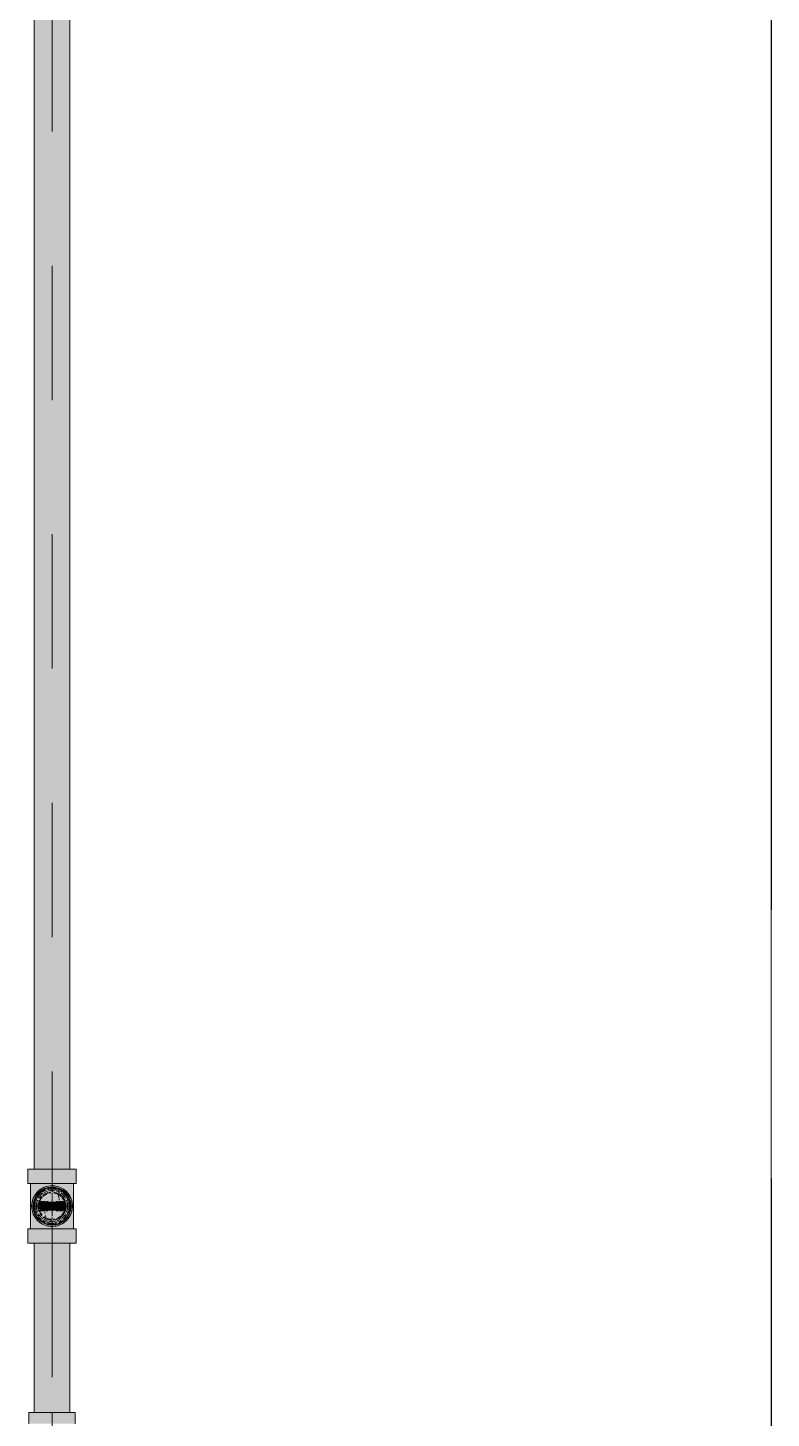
# Model space of a CAD drawing. Header units: millimetres. Extents: x -4000 to 187956, y -58990 to 162485.
# Drawn here: x 67121 to 68000, y 128199 to 129843 of the extents above; entities that cross this region are included whole.
import ezdxf

# ---------------------------------------------------------------- set-up
doc = ezdxf.new("R2010")
doc.units = ezdxf.units.MM
for name, pattern in [('Dash 1_16_', [317.5, 158.75, -158.75]), ('Grid Line', [2222.5, 1270, -317.5, 317.5, -317.5]), ('Grid Line 12_5mm', [2150, 1250, -300, 300, -300])]:
    doc.linetypes.add(name, pattern=pattern)
for name, color, linetype, lineweight in [('F-SPRN', 3, 'Continuous', 9), ('P-PIPE', 3, 'Continuous', 9), ('P-PIPE-CNTR', 3, 'Continuous', 9), ('S-GRID', 1, 'Continuous', 30)]:
    doc.layers.add(name, color=color, linetype=linetype, lineweight=lineweight)

# ---------------------------------------------------------------- blocks, each defined once
blk = doc.blocks.new('CMF2_NHAXUONG_A_rvt-1-FFS - TANG 1')
at = {"layer": 'S-GRID', "linetype": 'Grid Line 12_5mm', "lineweight": 9}
blk.add_line((68000, 161185.2), (68000, -16487.4), dxfattribs=at)
blk = doc.blocks.new('Sprinkler_Up - DN20-V299-FFS - TANG 1')
at = {"layer": 'F-SPRN', "transparency": 33554534}
for points in [[(-13.5, 0), (-3.9, 0.7), (-1.7, 2.9), (-1.2, 3.5), (-0.6, 4), (0.6, 4), (1.2, 3.5), (1.7, 2.9), (4.6, 0), (22.2, 0), (18, 13.1), (6.9, 21.2), (-6.9, 21.2), (-18, 13.1), (-22.2, 0)], [(0, -16.7), (4.3, -16.1), (11.8, -11.8), (16.1, -4.3), (16.1, 4.3), (11.8, 11.8), (8.3, 14.4), (0, 16.7), (-4.3, 16.1), (-11.8, 11.8), (-16.1, 4.3), (-16.1, -4.3), (-11.8, -11.8), (-8.3, -14.4)], [(3.4, -21.2), (6.9, -21.2), (18, -13.1), (22.2, 0), (3.9, -0.7), (1.7, -2.9), (1.2, -3.5), (0.6, -4), (-0.6, -4), (-1.2, -3.5), (-1.7, -2.9), (-4.6, 0), (-22.2, 0), (-18, -13.1), (-6.9, -21.2), (0, -21.2)], [(0, -15.6), (7.8, -13.5), (13.9, -7), (15.1, -4), (15.1, 4), (13.5, 7.8), (7.8, 13.5), (0, 15.6), (-7.8, 13.5), (-11, 11), (-15.1, 4), (-15.1, -4), (-11, -11), (-7.8, -13.5)], [(-10.9, -5.5), (-10.9, 5.4), (-14.5, 5.4), (-14.5, -5.5)], [(-7.7, -5.5), (-7.7, 5.4), (-10.9, 5.4), (-10.9, -5.5)], [(0, -5.5), (0, 5.4), (-7.7, 5.4), (-7.7, -5.5)], [(0, 0), (5.7, 0), (2.9, 4.9), (-2.9, 4.9), (-5.7, 0)], [(-2.9, -4.9), (2.9, -4.9), (5.7, 0), (-5.7, 0)], [(0, 0), (4.6, 0), (0, 4.6), (-4.6, 0)], [(0, -4.6), (4.6, 0), (-4.6, 0)], [(0, -2.6), (1.3, 0), (-1.8, 0)], [(-1.3, 0), (1.8, 0), (0, 2.6)], [(7.7, -5.5), (7.7, 5.4), (0, 5.4), (0, -5.5)], [(10.9, -5.5), (10.9, 5.4), (7.7, 5.4), (7.7, -5.5)], [(10.9, -5.5), (14.5, -5.5), (13.9, 5.4), (10.9, 5.4)]]:
    blk.add_hatch(color=1, dxfattribs=at).paths.add_polyline_path(points)
at = {"layer": 'F-SPRN', "color": 1}
for p, q in [((-11.5, 5.4), (-14.5, 5.4)), ((-14.5, 5.4), (-11.3, 5.4)), ((-14.5, 5.4), (-14.5, 3.7)), ((-14.5, 3.3), (-14.5, 0)), ((-11.5, 5.4), (-11.5, 4)), ((-10.9, 1.9), (-10.9, 3.6)), ((-10.8, 5.4), (-8, 5.4)), ((-8.1, 5.4), (-10.8, 5.4)), ((-8.1, 5.4), (-8.1, 2.8)), ((-8.1, 2.5), (-8.1, 0.7)), ((-7.7, 4.8), (-7.7, 2.7)), ((-7.7, 4.8), (-7.7, 2.7)), ((-7.7, 2.1), (-7.7, 0.5)), ((-7.7, 2.1), (-7.7, 0.5)), ((-6.7, 5.4), (-4.7, 5.4)), ((-5.8, 3.8), (-5.8, 2.2)), ((-2.1, 0), (-2.1, 0)), ((-2.1, 0), (-2.1, -0.1)), ((0, 2.1), (-0.1, 2.1)), ((2.1, 0), (2.1, 0.1)), ((2.1, 0), (2.1, 0)), ((4.7, 5.4), (6.5, 5.4)), ((7.7, 5.4), (10.8, 5.4)), ((7.7, 5.2), (7.7, 2.7)), ((7.7, 5.2), (7.7, 2.7)), ((7.7, 2.3), (7.7, 0.5)), ((7.7, 2.3), (7.7, 0.5)), ((10.8, 5.4), (8.1, 5.4)), ((8.1, 5.4), (8.1, 2.8)), ((8.1, 2.5), (8.1, 0.4)), ((10.9, 5.4), (13.2, 5.4)), ((10.9, 3.6), (10.9, 0.2)), ((13.2, 5.4), (11.5, 5.4)), ((11.5, 5.4), (11.5, 4)), ((11.5, 3), (11.5, 0.2)), ((13.9, 5.4), (14.5, 5.4)), ((14.5, 5.4), (13.9, 5.4)), ((14.5, 5.4), (14.5, -5.5)), ((-14.5, -1.3), (-14.5, -3.7)), ((-11.1, -5.5), (-14.5, -5.5)), ((-14.5, -5.5), (-11.5, -5.5)), ((-10.9, -2.6), (-10.9, -1.3)), ((-10.8, -5.5), (-8.1, -5.5)), ((-7.8, -5.5), (-10.8, -5.5)), ((-8.1, -4.2), (-8.1, -5.5)), ((-7.7, -2.7), (-7.7, -4)), ((-7.7, -2.7), (-7.7, -4)), ((-7, -5.5), (-5.8, -5.5)), ((-4.8, -5.5), (-7, -5.5)), ((-5.8, -2.3), (-5.8, -3.8)), ((-2.1, -0.3), (-2, -0.4)), ((-2, -0.4), (-2, -0.5)), ((-2, -0.5), (-2, -0.6)), ((-2, -0.6), (-2, -0.7)), ((-2, -0.7), (-1.9, -0.7)), ((-1.9, -0.7), (-1.9, -0.8)), ((-1.9, -0.8), (-1.9, -0.9)), ((-1.9, -0.9), (-1.8, -1)), ((-1.8, -1), (-1.8, -1.1)), ((-1.8, -1), (-1.8, -1)), ((-1.8, -1.1), (-1.7, -1.2)), ((-1.7, -1.2), (-1.6, -1.3)), ((-1.7, -1.2), (-1.7, -1.2)), ((-1.6, -1.3), (-1.6, -1.4)), ((-1.6, -1.4), (-1.5, -1.4)), ((-1.5, -1.4), (-1.4, -1.5)), ((-1.4, -1.5), (-1.3, -1.6)), ((-1.4, -1.5), (-1.4, -1.5)), ((-1.3, -1.6), (-1.3, -1.7)), ((-1.3, -1.7), (-1.2, -1.7)), ((-1.2, -1.7), (-1.1, -1.7)), ((-1.1, -1.7), (-1.1, -1.8)), ((-1.1, -1.8), (-1, -1.8)), ((-1, -1.8), (-0.9, -1.9)), ((-0.9, -1.9), (-0.8, -1.9)), ((-0.8, -1.9), (-0.7, -2)), ((-0.8, -1.9), (-0.8, -1.9)), ((-0.7, -2), (-0.6, -2)), ((-0.6, -2), (-0.5, -2)), ((-0.5, -2), (-0.4, -2)), ((-0.4, -2), (-0.3, -2.1)), ((-0.4, -2), (-0.4, -2)), ((-0.3, -2.1), (-0.2, -2.1)), ((-0.2, -2.1), (-0.1, -2.1)), ((-0.1, -2.1), (0, -2.1)), ((0, -2.1), (0.1, -2.1)), ((0.1, -2.1), (0.2, -2.1)), ((0.1, -2.1), (0.1, -2.1)), ((0.2, -2.1), (0.3, -2.1)), ((0.3, -2.1), (0.4, -2)), ((0.4, -2), (0.5, -2)), ((0.5, -2), (0.6, -2)), ((0.6, -2), (0.7, -2)), ((0.6, -2), (0.6, -2)), ((0.7, -2), (0.8, -1.9)), ((0.8, -1.9), (0.9, -1.9)), ((0.9, -1.9), (1, -1.8)), ((0.9, -1.9), (0.9, -1.9)), ((1, -1.8), (1.1, -1.8)), ((1.1, -1.8), (1.2, -1.7)), ((1.2, -1.7), (1.3, -1.6)), ((1.2, -1.7), (1.2, -1.7)), ((1.3, -1.6), (1.4, -1.6)), ((1.4, -1.5), (1.5, -1.5)), ((1.4, -1.6), (1.4, -1.5)), ((1.5, -1.4), (1.6, -1.3)), ((1.5, -1.5), (1.5, -1.4)), ((1.6, -1.3), (1.7, -1.2)), ((1.6, -1.3), (1.6, -1.3)), ((1.7, -1.1), (1.8, -1.1)), ((1.7, -1.2), (1.7, -1.1)), ((1.8, -1), (1.9, -0.9)), ((1.8, -1.1), (1.8, -1)), ((1.9, -0.8), (2, -0.7)), ((1.9, -0.8), (1.9, -0.8)), ((1.9, -0.9), (1.9, -0.8)), ((2, -0.4), (2.1, -0.3)), ((2, -0.5), (2, -0.4)), ((2, -0.5), (2, -0.5)), ((2, -0.6), (2, -0.5)), ((2, -0.7), (2, -0.6)), ((2.1, -0.1), (2.1, 0)), ((2.1, -0.2), (2.1, -0.1)), ((2.1, -0.3), (2.1, -0.2)), ((7, -5.5), (4.8, -5.5)), ((5.8, -2.2), (5.8, -3.8)), ((5.8, -5.5), (7, -5.5)), ((7.7, -0.5), (7.7, -2.3)), ((7.7, -0.5), (7.7, -2.3)), ((7.7, -2.7), (7.7, -5.4)), ((7.7, -2.7), (7.7, -5.4)), ((10.8, -5.5), (7.7, -5.5)), ((8.1, -0.4), (8.1, -2.5)), ((8.1, -2.8), (8.1, -5.5)), ((8.1, -5.5), (10.8, -5.5)), ((10.9, -0.2), (10.9, -3.6)), ((13.3, -5.5), (10.9, -5.5)), ((11.5, -0.2), (11.5, -3)), ((11.5, -4), (11.5, -5.5)), ((11.5, -5.5), (13.3, -5.5)), ((13.9, -5.5), (14.5, -5.5)), ((14.5, -5.5), (13.9, -5.5))]:
    blk.add_line(p, q, dxfattribs=at)
at = {"layer": 'F-SPRN', "color": 1, "flags": 128}
for points in [[(-0.6, 2), (-0.7, 2), (-0.8, 1.9), (-0.9, 1.9), (-0.9, 1.9), (-1, 1.8), (-1.1, 1.8), (-1.2, 1.7), (-1.2, 1.7), (-1.3, 1.6), (-1.4, 1.6), (-1.4, 1.5), (-1.5, 1.5), (-1.5, 1.4), (-1.6, 1.3), (-1.6, 1.3), (-1.7, 1.2), (-1.7, 1.1), (-1.8, 1.1), (-1.8, 1), (-1.9, 0.9), (-1.9, 0.8), (-1.9, 0.8), (-2, 0.7), (-2, 0.6), (-2, 0.5), (-2, 0.5), (-2, 0.4), (-2.1, 0.3), (-2.1, 0.2), (-2.1, 0.1), (-2.1, 0)], [(-0.5, 2), (-0.6, 2), (-0.6, 2)], [(-0.1, 2.1), (-0.1, 2.1), (-0.2, 2.1), (-0.3, 2.1), (-0.4, 2), (-0.5, 2)], [(2.1, 0.1), (2.1, 0.2), (2.1, 0.2), (2.1, 0.3), (2, 0.4), (2, 0.5), (2, 0.6), (2, 0.7), (1.9, 0.7), (1.9, 0.8), (1.9, 0.9), (1.8, 1), (1.8, 1), (1.8, 1.1), (1.7, 1.2), (1.7, 1.2), (1.6, 1.3), (1.6, 1.4), (1.5, 1.4), (1.4, 1.5), (1.4, 1.5), (1.3, 1.6), (1.3, 1.7), (1.2, 1.7), (1.1, 1.7), (1.1, 1.8), (1, 1.8), (0.9, 1.9), (0.8, 1.9), (0.8, 1.9), (0.7, 2), (0.6, 2), (0.5, 2), (0.4, 2), (0.4, 2), (0.3, 2.1), (0.2, 2.1), (0.1, 2.1), (0, 2.1)], [(-2.1, -0.1), (-2.1, -0.2), (-2.1, -0.2), (-2.1, -0.3)]]:
    blk.add_lwpolyline(points, dxfattribs=at)
at = {"layer": 'F-SPRN', "color": 1}
for radius, start, end in [(22.2, 360, 180), (21.9, 126.6942, 143.2701), (21.9, 108.2621, 125.7507), (21.9, 99.348, 107.901), (16.7, 96.4143, 105), (16.7, 96.4143, 105), (21.9, 90.145, 98.8503), (16.7, 83.0684, 90), (16.7, 83.0684, 90), (21.9, 72.5583, 89.4624), (21.9, 54.2493, 71.7379), (21.9, 36.7299, 53.3058), (21.9, 165.6773, 179.2615), (21.9, 144.7698, 164.8151), (16.7, 167.6802, 180), (16.7, 167.6802, 180), (16.7, 155.3879, 164.9693), (16.7, 155.3879, 164.9693), (15.6, 166.4265, 180), (15.6, 166.4265, 180), (15.6, 150.9409, 165), (15.6, 159.6139, 165), (16.7, 136.7213, 149.931), (16.7, 136.7213, 149.931), (15.6, 150.9409, 156.3845), (15.6, 138.4214, 150), (15.6, 138.4214, 150), (16.7, 121.4181, 130.5751), (16.7, 121.4181, 130.5751), (15.6, 120.5262, 133.2078), (15.6, 120.5262, 133.2078), (16.7, 106.5995, 120), (16.7, 106.5995, 120), (15.6, 114.4363, 119.9813), (15.6, 114.4363, 119.9813), (4.63, 155.7832, 180), (4.63, 155.7832, 180), (4.63, 109.0192, 138.2703), (4.63, 109.0192, 138.2703), (15.6, 95.5762, 100.6843), (15.6, 95.5762, 100.6843), (2.56, 109.0192, 168.8278), (2.56, 109.0192, 168.8278), (2.04, 109.0192, 180), (4.63, 17.9592, 90), (4.63, 17.9592, 90), (3.81, 57.0577, 90), (2.56, 14.5599, 90), (2.56, 14.5599, 90), (2.04, 10.4703, 90), (15.6, 75.573, 80.5892), (15.6, 75.573, 80.5892), (3.81, 16.1605, 43.8358), (15.6, 67.5614, 74.5481), (15.6, 67.5614, 74.5481), (16.7, 60, 75), (16.7, 60, 75), (15.6, 60.0187, 65.5637), (15.6, 60.0187, 65.5637), (15.6, 46.7922, 60), (15.6, 46.7922, 60), (16.7, 49.4249, 58.5819), (16.7, 49.4249, 58.5819), (15.6, 26.7073, 41.5786), (15.6, 30, 41.5786), (16.7, 30, 43.2787), (16.7, 30, 43.2787), (15.6, 26.7073, 30), (15.6, 15, 23.6155), (15.6, 15, 20.3861), (16.7, 15, 24.6121), (16.7, 15, 24.6121), (15.6, 360, 13.6618), (15.6, 0, 13.6618), (16.7, 360, 12.3198), (16.7, 0, 12.3198), (21.9, 15.1849, 35.2302), (21.9, 0.7385, 14.3227), (22.2, 180, 360), (21.9, 180.7385, 194.3227), (21.9, 195.1849, 215.2302), (21.9, 216.7299, 233.3058), (16.7, 180, 192.3198), (16.7, 180, 192.3198), (16.7, 195.0307, 204.6121), (16.7, 195.0307, 204.6121), (15.6, 181.9082, 193.6618), (15.6, 181.9082, 193.6618), (15.6, 197.3339, 209.5646), (15.6, 197.3339, 209.5646), (16.7, 210.069, 223.2787), (16.7, 210.069, 223.2787), (15.6, 212.5472, 221.5786), (15.6, 212.5472, 221.5786), (16.7, 229.4249, 238.5819), (16.7, 229.4249, 238.5819), (15.6, 233.795, 240), (15.6, 233.795, 240), (16.7, 240, 255), (16.7, 240, 255), (15.6, 240.0187, 254.5481), (15.6, 240.0187, 254.5481), (4.63, 197.9592, 0), (4.63, 197.9592, 360), (15.6, 255, 267.64), (15.6, 255, 267.64), (3.81, 196.1605, 360), (2.56, 191.1677, 270), (2.56, 191.1677, 270), (2.04, 190.4703, 270), (2.04, 270, 0), (2.56, 270, 0), (2.56, 270, 360), (15.6, 275.5762, 280.6843), (15.6, 275.5762, 280.6843), (16.7, 276.4143, 285), (16.7, 276.4143, 285), (16.7, 286.5995, 300), (16.7, 286.5995, 300), (15.6, 294.4363, 299.9813), (15.6, 294.4363, 299.9813), (15.6, 300, 313.2078), (15.6, 300, 313.2078), (16.7, 301.4181, 310.5751), (16.7, 301.4181, 310.5751), (15.6, 318.4214, 333.2927), (15.6, 318.4214, 330), (16.7, 316.7213, 330), (16.7, 316.7213, 330), (21.9, 306.6942, 323.2701), (15.6, 330, 333.2927), (15.6, 336.3845, 345), (15.6, 339.6139, 345), (15.6, 346.3382, 360), (15.6, 346.3382, 360), (16.7, 335.3879, 345), (16.7, 335.3879, 345), (16.7, 347.6802, 360), (16.7, 347.6802, 360), (21.9, 324.7698, 344.8151), (21.9, 345.6773, 359.2615), (21.9, 234.9759, 251.7379), (21.9, 252.5583, 269.4624), (16.7, 263.0684, 270), (16.7, 263.0684, 270), (21.9, 270.145, 278.8503), (21.9, 279.348, 287.901), (21.9, 288.2621, 305.0241)]:
    blk.add_arc((0, 0), radius, start, end, dxfattribs=at)
blk = doc.blocks.new('Steel_Transition_Threaded_HoaPhat - Standard-V303-FFS - TANG 1')
at = {"layer": 'P-PIPE', "lineweight": 13, "transparency": 33554534}
h = blk.add_hatch(color=1, dxfattribs=at)
h.paths.add_polyline_path([(67150, 128427.6), (67155.8, 128428.4), (67163.9, 128432.6), (67165.9, 128434.2), (67169.5, 128438.8), (67171.7, 128444.3), (67172.5, 128450.1), (67171.7, 128455.9), (67169.5, 128461.3), (67163.9, 128467.6), (67161.3, 128469.6), (67155.8, 128471.8), (67150, 128472.6), (67144.2, 128471.8), (67138.8, 128469.6), (67134.1, 128466), (67130.5, 128461.3), (67128.3, 128455.9), (67127.5, 128450.1), (67128.3, 128444.3), (67130.5, 128438.8), (67135.6, 128433), (67138.8, 128430.6), (67144.2, 128428.4)])
h.paths.add_polyline_path([(67150, 128430), (67144.8, 128430.7), (67139.5, 128433), (67135.8, 128435.9), (67132.6, 128440), (67130.6, 128444.9), (67129.9, 128450.1), (67130.6, 128455.3), (67132.6, 128460.1), (67135.8, 128464.3), (67140, 128467.5), (67144.8, 128469.5), (67150, 128470.2), (67155.2, 128469.5), (67160.1, 128467.5), (67164.2, 128464.3), (67167.4, 128460.1), (67169.4, 128455.3), (67170.1, 128450.1), (67169.4, 128444.9), (67167.4, 128440), (67163.9, 128435.6), (67160.1, 128432.7), (67155.2, 128430.7)])
for points in [[(67150, 128430), (67150, 128433.7), (67141.8, 128435.9), (67135.8, 128441.9), (67133.6, 128450.1), (67135.8, 128458.3), (67141.8, 128464.3), (67150, 128466.5), (67150, 128470.2), (67144.8, 128469.5), (67140, 128467.5), (67135.8, 128464.3), (67132.6, 128460.1), (67130.6, 128455.3), (67129.9, 128450.1), (67130.6, 128444.9), (67132.6, 128440), (67135.8, 128435.9), (67140, 128432.7), (67144.8, 128430.7)], [(67150, 128431.6), (67156.7, 128433), (67159.3, 128434.1), (67163.9, 128438), (67166, 128440.8), (67167.9, 128445.3), (67168.5, 128450.1), (67167.9, 128454.9), (67163.9, 128462.2), (67163.1, 128463.2), (67159.3, 128466.1), (67154.8, 128468), (67150, 128468.6), (67145.2, 128468), (67140.8, 128466.1), (67136.9, 128463.2), (67134, 128459.3), (67132.1, 128454.9), (67131.5, 128450.1), (67132.1, 128445.3), (67134, 128440.8), (67136.9, 128437), (67143.3, 128433), (67145.2, 128432.2)], [(67150, 128430), (67155.2, 128430.7), (67160.5, 128433), (67164.2, 128435.9), (67167.4, 128440), (67169.4, 128444.9), (67170.1, 128450.1), (67169.4, 128455.3), (67167.4, 128460.1), (67163.9, 128464.6), (67160.1, 128467.5), (67155.2, 128469.5), (67150, 128470.2), (67150, 128466.5), (67158.2, 128464.3), (67164.2, 128458.3), (67166.4, 128450.1), (67164.2, 128441.9), (67158.2, 128435.9), (67150, 128433)]]:
    blk.add_hatch(color=1, dxfattribs=at).paths.add_polyline_path(points)
at = {"layer": 'P-PIPE', "color": 20, "lineweight": 13}
for radius, start, end in [(22.5, 90, 270), (22.5, 90, 270), (22.5, 270, 90), (22.5, 330, 90), (20.1, 150, 162.7449), (18.5, 157.6232, 165), (18.5, 157.6232, 165), (20.1, 128.8856, 148.1553), (18.5, 136.4297, 150), (18.5, 136.4297, 150), (16.4, 158.0319, 163.506), (16.4, 143.5463, 150), (18.5, 123.4976, 133.2041), (18.5, 123.4976, 133.2041), (20.1, 109.6859, 125.0043), (16.4, 121.0738, 128.0319), (18.5, 106.819, 120), (18.5, 106.819, 120), (16.4, 113.4045, 120), (16.4, 107.4657, 111.9681), (20.1, 100.9975, 105), (18.5, 91.4353, 103.2046), (18.5, 91.4353, 103.2046), (16.4, 96.2132, 104.6042), (20.1, 90.5246, 98.5089), (18.5, 78.0986, 90), (18.5, 78.0986, 90), (20.1, 75.0607, 87.9279), (18.5, 60, 75), (18.5, 60, 75), (16.4, 66.9681, 72.9388), (20.1, 54.9957, 75), (16.4, 60.5934, 66.5955), (18.5, 46.7959, 56.5024), (18.5, 46.7959, 56.5024), (20.1, 31.8447, 51.1144), (18.5, 30, 45), (18.5, 41.0547, 45), (16.4, 30, 32.0032), (18.5, 30, 41.0547), (18.5, 15, 22.3768), (18.5, 15, 22.3768), (20.1, 17.2551, 30), (20.1, 166.0499, 180), (20.1, 180, 193.9501), (20.1, 197.2551, 210), (18.5, 166.5939, 193.4061), (18.5, 166.5939, 180), (18.5, 180, 193.4061), (18.5, 195, 202.3768), (18.5, 195, 202.3768), (20.1, 211.8447, 231.1144), (16.4, 180.8106, 191.4533), (16.4, 168.5467, 175.1607), (18.5, 210, 223.5703), (18.5, 210, 223.5703), (16.4, 210.6635, 216.4537), (20.1, 308.8856, 328.1553), (18.5, 315, 330), (18.5, 315, 330), (16.4, 327.9968, 330), (16.4, 338.0319, 342.8691), (16.4, 351.9681, 0), (16.4, 0, 6.4537), (18.5, 337.6232, 345), (18.5, 337.6232, 345), (20.1, 330, 342.7449), (18.5, 346.5939, 13.4061), (18.5, 0, 13.4061), (18.5, 346.5939, 0), (20.1, 346.0499, 13.9501), (18.5, 226.7959, 236.5024), (18.5, 226.7959, 236.5024), (20.1, 238.4084, 255), (18.5, 240, 248.4953), (18.5, 240, 248.4953), (16.4, 240, 246.5955), (18.5, 248.8886, 255), (18.5, 248.8886, 255), (20.1, 255.0607, 267.9279), (18.5, 258.0986, 270), (18.5, 258.0986, 270), (16.4, 264.1652, 268.506), (22.5, 270, 330), (20.1, 270.5246, 278.5089), (18.5, 271.4353, 283.2046), (18.5, 271.4353, 283.2046), (16.4, 276.2132, 283.9063), (20.1, 280.9975, 285), (16.4, 287.4657, 291.9681), (18.5, 286.819, 291.1114), (18.5, 286.819, 291.1114), (16.4, 293.5463, 300), (18.5, 291.5047, 300), (18.5, 291.5047, 300), (20.1, 289.6859, 301.5916), (18.5, 303.4976, 313.2041), (18.5, 303.4976, 313.2041)]:
    blk.add_arc((67150, 128450.1), radius, start, end, dxfattribs=at)

msp = doc.modelspace()

# ---------------------------------------------------------------- block references
at = {"lineweight": 5}
msp.add_blockref('CMF2_NHAXUONG_A_rvt-1-FFS - TANG 1', (0, 0), dxfattribs=at)

# ---------------------------------------------------------------- next in the draw order: hatches: boundary and pattern name
at = {"layer": 'P-PIPE', "transparency": 33554534}
for points in [[(67150, 128493.7), (67150, 131149.4), (67128.9, 131149.4), (67129.6, 128493.7), (67144.5, 128493.7)], [(67150, 128493.7), (67171.1, 128493.7), (67170.4, 131149.4), (67150, 131149.4), (67150, 128506)], [(67122.3, 128477), (67150, 128477), (67150, 128493.7), (67121.4, 128493.7), (67121.4, 128477)], [(67178.6, 128477), (67177.7, 128493.7), (67150, 128493.7), (67150, 128477), (67177.7, 128477)], [(67128.1, 128423.1), (67150, 128423.1), (67150, 128428.9), (67140.8, 128431.3), (67133.9, 128436.8), (67131.7, 128439.4), (67129.2, 128446.2), (67129.2, 128454), (67133.9, 128463.4), (67137.7, 128467), (67144.3, 128470.2), (67150, 128471.2), (67150, 128477), (67124.7, 128477), (67125.6, 128423.1)], [(67150, 128426), (67156.2, 128426.8), (67163.9, 128430.6), (67167.1, 128433), (67170.9, 128438), (67173.3, 128443.8), (67174.1, 128450.1), (67173.3, 128456.3), (67170.9, 128462.1), (67163.9, 128469.6), (67162.1, 128471), (67156.2, 128473.4), (67150, 128474.2), (67143.8, 128473.4), (67137.9, 128471), (67133, 128467.1), (67129.1, 128462.1), (67126.7, 128456.3), (67125.9, 128450.1), (67126.7, 128443.8), (67129.1, 128438), (67133, 128433), (67137.9, 128429.2), (67143.8, 128426.8)], [(67162.6, 128423.1), (67175.3, 128423.1), (67174.4, 128477), (67150, 128477), (67150, 128471.2), (67159.2, 128468.9), (67166.1, 128463.4), (67168.3, 128460.7), (67170.8, 128454), (67170.8, 128446.2), (67166.1, 128436.8), (67162, 128433), (67155.7, 128430), (67150, 128428.9), (67150, 128423.1), (67161.1, 128423.1)], [(67141.7, 128435.6), (67142.8, 128437.6), (67141.7, 128441.7), (67142.8, 128445.9), (67145.8, 128449), (67157.2, 128454.3), (67158.4, 128458.4), (67157.2, 128462.6), (67155.9, 128464.3), (67150, 128466.8), (67141.7, 128464.6), (67135.5, 128458.4), (67133.3, 128450.1), (67135.5, 128441.7), (67138.2, 128438.3)], [(67150, 128433.4), (67158.4, 128435.6), (67161.8, 128438.3), (67166.1, 128445.8), (67166.1, 128454.4), (67161.8, 128461.9), (67158.4, 128464.6), (67150, 128466.8), (67145.7, 128466.2), (67138.2, 128461.9), (67133.9, 128454.4), (67133.9, 128445.8), (67138.2, 128438.3), (67141.7, 128435.6)], [(67129.8, 128406.4), (67150, 128406.4), (67150, 128423.1), (67121.4, 128423.1), (67122.3, 128406.4), (67125.2, 128406.4)], [(67178.6, 128406.4), (67177.7, 128423.1), (67150, 128423.1), (67150, 128406.4), (67177.7, 128406.4)], [(67144.5, 128206), (67150, 128206), (67150, 128406.4), (67128.9, 128406.4), (67129.6, 128206), (67139.5, 128206)], [(67155.5, 128206), (67171.1, 128206), (67170.4, 128406.4), (67150, 128406.4), (67150, 128206)], [(67130.7, 128192.7), (67177.4, 128192.7), (67176.4, 128206), (67122.7, 128206), (67123.6, 128192.7), (67126.3, 128192.7)]]:
    msp.add_hatch(color=1, dxfattribs=at).paths.add_polyline_path(points)

# ---------------------------------------------------------------- next in the draw order: linework, layer by layer
at = {"layer": 'P-PIPE', "color": 20, "lineweight": 13}
for p, q in [((67128.9, 131149.4), (67128.9, 128493.7)), ((67171.1, 128493.7), (67171.1, 131149.4)), ((67121.4, 128493.7), (67121.4, 128477)), ((67122.3, 128493.7), (67121.4, 128493.7)), ((67150, 128493.7), (67121.4, 128493.7)), ((67128.8, 128493.7), (67122.3, 128493.7)), ((67128.9, 128493.7), (67129.6, 128493.7)), ((67129.7, 128493.7), (67135.1, 128493.7)), ((67135, 128493.7), (67129.8, 128493.7)), ((67135.6, 128493.7), (67164.9, 128493.7)), ((67142.6, 128493.7), (67135.7, 128493.7)), ((67150, 128493.7), (67142.6, 128493.7)), ((67157.4, 128493.7), (67150, 128493.7)), ((67178.6, 128493.7), (67150, 128493.7)), ((67164.3, 128493.7), (67157.4, 128493.7)), ((67164.9, 128493.7), (67170.3, 128493.7)), ((67170.2, 128493.7), (67165, 128493.7)), ((67170.4, 128493.7), (67171.1, 128493.7)), ((67178.6, 128493.7), (67171.2, 128493.7)), ((67178.6, 128477), (67178.6, 128493.7)), ((67121.4, 128477), (67124.6, 128477)), ((67121.4, 128477), (67150, 128477)), ((67124.7, 128477), (67124.7, 128423.1)), ((67125.6, 128477), (67124.7, 128477)), ((67125.6, 128477), (67124.7, 128477)), ((67125.5, 128477), (67129.8, 128477)), ((67128.1, 128477), (67125.6, 128477)), ((67142.6, 128477), (67125.6, 128477)), ((67132.1, 128477), (67128.1, 128477)), ((67129.8, 128477), (67134.7, 128477)), ((67134.6, 128477), (67132.1, 128477)), ((67137.4, 128477), (67135.6, 128477)), ((67135.7, 128477), (67141.9, 128477)), ((67141.9, 128477), (67137.4, 128477)), ((67143.4, 128477), (67150, 128477)), ((67150, 128477), (67143.5, 128477)), ((67150, 128477), (67143.5, 128477)), ((67150, 128477), (67156.6, 128477)), ((67150, 128477), (67178.6, 128477)), ((67156.5, 128477), (67150, 128477)), ((67156.5, 128477), (67150, 128477)), ((67163.9, 128477), (67157.4, 128477)), ((67158.1, 128477), (67164.3, 128477)), ((67162.6, 128477), (67158.1, 128477)), ((67163.9, 128477), (67162.6, 128477)), ((67175.3, 128477), (67164.4, 128477)), ((67165.3, 128477), (67170.2, 128477)), ((67167.9, 128477), (67165.4, 128477)), ((67171.9, 128477), (67167.9, 128477)), ((67170.2, 128477), (67174.5, 128477)), ((67174.4, 128477), (67171.9, 128477)), ((67175.3, 128477), (67174.4, 128477)), ((67175.3, 128423.1), (67175.3, 128477)), ((67175.4, 128477), (67178.6, 128477)), ((67121.4, 128423.1), (67121.4, 128406.4)), ((67124.6, 128423.1), (67121.4, 128423.1)), ((67150, 128423.1), (67121.4, 128423.1)), ((67124.7, 128423.1), (67125.6, 128423.1)), ((67124.7, 128423.1), (67132.1, 128423.1)), ((67129.8, 128423.1), (67125.5, 128423.1)), ((67125.6, 128423.1), (67128.1, 128423.1)), ((67128.1, 128423.1), (67132.1, 128423.1)), ((67134.7, 128423.1), (67129.8, 128423.1)), ((67132.1, 128423.1), (67134.6, 128423.1)), ((67132.1, 128423.1), (67142.6, 128423.1)), ((67133, 128433), (67133, 128433)), ((67135.6, 128423.1), (67137.4, 128423.1)), ((67141.9, 128423.1), (67135.7, 128423.1)), ((67137.4, 128423.1), (67141.9, 128423.1)), ((67150, 128423.1), (67143.4, 128423.1)), ((67143.5, 128423.1), (67150, 128423.1)), ((67143.5, 128423.1), (67150, 128423.1)), ((67156.6, 128423.1), (67150, 128423.1)), ((67178.6, 128423.1), (67150, 128423.1)), ((67150, 128423.1), (67156.5, 128423.1)), ((67150, 128423.1), (67156.5, 128423.1)), ((67157.4, 128423.1), (67163.9, 128423.1)), ((67164.3, 128423.1), (67158.1, 128423.1)), ((67158.1, 128423.1), (67162.6, 128423.1)), ((67162.6, 128423.1), (67163.9, 128423.1)), ((67164.4, 128423.1), (67174.4, 128423.1)), ((67170.2, 128423.1), (67165.3, 128423.1)), ((67165.4, 128423.1), (67167.9, 128423.1)), ((67167.9, 128423.1), (67171.9, 128423.1)), ((67174.5, 128423.1), (67170.2, 128423.1)), ((67171.9, 128423.1), (67174.4, 128423.1)), ((67174.4, 128423.1), (67175.3, 128423.1)), ((67174.4, 128423.1), (67175.3, 128423.1)), ((67178.6, 128423.1), (67175.4, 128423.1)), ((67178.6, 128406.4), (67178.6, 128423.1)), ((67121.4, 128406.4), (67128.8, 128406.4)), ((67121.4, 128406.4), (67150, 128406.4)), ((67128.9, 128406.4), (67128.9, 128206)), ((67129.6, 128406.4), (67128.9, 128406.4)), ((67135.1, 128406.4), (67129.7, 128406.4)), ((67129.8, 128406.4), (67135, 128406.4)), ((67170.3, 128406.4), (67135.6, 128406.4)), ((67135.7, 128406.4), (67142.6, 128406.4)), ((67142.6, 128406.4), (67150, 128406.4)), ((67150, 128406.4), (67157.4, 128406.4)), ((67150, 128406.4), (67178.6, 128406.4)), ((67157.4, 128406.4), (67164.3, 128406.4)), ((67165, 128406.4), (67170.2, 128406.4)), ((67171.1, 128406.4), (67170.4, 128406.4)), ((67171.1, 128206), (67171.1, 128406.4)), ((67171.2, 128406.4), (67178.6, 128406.4)), ((67122.7, 128206), (67122.7, 128192.7)), ((67128.7, 128206), (67122.7, 128206)), ((67177.4, 128206), (67122.7, 128206)), ((67128.9, 128206), (67129.6, 128206)), ((67131.7, 128206), (67168.3, 128206)), ((67136.3, 128206), (67131.7, 128206)), ((67142.9, 128206), (67136.3, 128206)), ((67150, 128206), (67142.9, 128206)), ((67157.1, 128206), (67150, 128206)), ((67163.7, 128206), (67157.1, 128206)), ((67168.4, 128206), (67163.7, 128206)), ((67170.4, 128206), (67171.1, 128206)), ((67177.4, 128206), (67171.3, 128206)), ((67177.4, 128192.7), (67177.4, 128206))]:
    msp.add_line(p, q, dxfattribs=at)
for radius, start, end in [(24.1, 90, 270), (24.1, 90, 135), (24.1, 330, 90), (24.1, 270, 90), (24.1, 135, 225), (21.1, 156.9789, 165), (21.1, 150, 154.6013), (21.1, 141.9789, 146.1637), (21.1, 137.2293, 141.8404), (21.1, 126.9789, 135), (21.1, 111.9789, 125.8689), (21.1, 99.731, 105), (21.1, 90, 96.9789), (21.1, 81.9789, 87.7707), (21.1, 75, 81.9292), (21.1, 62.2293, 71.1321), (21.1, 54.1311, 60), (21.1, 38.1596, 53.0211), (21.1, 33.8363, 38.0211), (21.1, 25.3987, 30), (21.1, 15, 23.0211), (21.1, 173.0708, 177.9758), (21.1, 182.0242, 194.2622), (21.1, 165.7378, 171.9789), (21.1, 195, 201.9789), (21.1, 206.4435, 210), (21.1, 330, 334.6013), (21.1, 338.0211, 345), (21.1, 345.7378, 357.7452), (21.1, 2.0242, 12.7707), (24.1, 225.0718, 270), (21.1, 219.3488, 231.9789), (21.1, 234.4307, 245.5764), (21.1, 255, 270), (24.1, 270, 330), (21.1, 270, 278.0211), (21.1, 279.731, 285), (21.1, 293.0211, 305.5693), (21.1, 311.2321, 321.8404)]:
    msp.add_arc((67150, 128450.1), radius, start, end, dxfattribs=at)
at = {"layer": 'P-PIPE', "color": 1}
for centre, radius, start, end in [((67150, 128450.1), 16.7, 157.579, 164.2722), ((67150, 128458.4), 8.35, 69.0027, 79.2369), ((67150, 128458.4), 8.35, 50.2727, 60.5692), ((67150, 128458.4), 8.35, 20.1285, 29.0413), ((67150, 128458.4), 8.35, 8.0385, 17.9918), ((67150, 128458.4), 8.35, 352.2824, 1.6717), ((67150, 128450.1), 16.7, 46.0317, 57.203), ((67150, 128450.1), 16.7, 32.3031, 45.2846), ((67150, 128450.1), 16.7, 23.314, 31.0974), ((67150, 128450.1), 16.7, 170.1108, 177.203), ((67150, 128450.1), 16.7, 182.797, 189.8892), ((67150, 128450.1), 16.7, 190.2154, 195.2487), ((67150, 128441.7), 8.35, 172.0327, 181.5407), ((67150, 128441.7), 8.35, 131.0366, 150), ((67150, 128441.7), 8.35, 115.6806, 125.5287), ((67150, 128441.7), 8.35, 100.6842, 111.8703), ((67150, 128441.7), 8.35, 90, 100.6842), ((67150, 128458.4), 8.35, 270, 280.6842), ((67150, 128458.4), 8.35, 316.3183, 330), ((67150, 128450.1), 16.7, 314.7154, 320.6908), ((67150, 128450.1), 16.7, 328.9026, 336.686), ((67150, 128450.1), 16.7, 350.1108, 355.6907), ((67150, 128450.1), 16.7, 231.8726, 237.203), ((67150, 128441.7), 8.35, 199.9004, 209.0413), ((67150, 128450.1), 16.7, 254.7154, 259.6727), ((67150, 128441.7), 8.35, 249.0027, 259.2369), ((67150, 128450.1), 16.7, 264.6626, 270), ((67150, 128450.1), 16.7, 308.1274, 313.9683)]:
    msp.add_arc(centre, radius, start, end, dxfattribs=at)
at = {"layer": 'P-PIPE-CNTR', "color": 1, "linetype": 'Dash 1_16_'}
for p, q in [((67150, 131149.4), (67150, 128493.7)), ((67150, 131149.4), (67150, 128493.7)), ((67150, 128472.6), (67150, 128475.1)), ((67150, 128471.2), (67150, 128472.6)), ((67150, 128468.6), (67150, 128470.2)), ((67150, 128466.8), (67150, 128468.6)), ((67150, 128463.6), (67150, 128465.2)), ((67150, 128459.8), (67150, 128462.6)), ((67150, 128455.5), (67150, 128459.1)), ((67125, 128450.1), (67127.5, 128450.1)), ((67127.8, 128450.1), (67131.5, 128450.1)), ((67131.5, 128450.1), (67133.3, 128450.1)), ((67136.9, 128450.1), (67138.6, 128450.1)), ((67139.1, 128450.1), (67140.4, 128450.1)), ((67140.4, 128450.1), (67142.3, 128450.1)), ((67145.4, 128450.1), (67147.6, 128450.1)), ((67148.7, 128450.1), (67150, 128450.1)), ((67150, 128452.6), (67150, 128454.3)), ((67150, 128450.1), (67150, 128452.1)), ((67150, 128448), (67150, 128450.1)), ((67150, 128450.1), (67151.3, 128450.1)), ((67150, 128445.9), (67150, 128447.5)), ((67150, 128441.1), (67150, 128444.6)), ((67150, 128438.1), (67150, 128440.4)), ((67152.4, 128450.1), (67154.6, 128450.1)), ((67155.7, 128450.1), (67163.5, 128450.1)), ((67166.4, 128450.1), (67167.9, 128450.1)), ((67168.5, 128450.1), (67172.2, 128450.1)), ((67172.5, 128450.1), (67175, 128450.1)), ((67150, 128435), (67150, 128436.5)), ((67150, 128431.6), (67150, 128433)), ((67150, 128430), (67150, 128431.6)), ((67150, 128427.6), (67150, 128428.9)), ((67150, 128425.1), (67150, 128427.6)), ((67150, 128406.4), (67150, 128206)), ((67150, 128406.4), (67150, 128206))]:
    msp.add_line(p, q, dxfattribs=at)
at = {"layer": 'P-PIPE-CNTR', "color": 20, "lineweight": 13}
for p, q in [((67150, 128474.2), (67150, 128493.7)), ((67150, 128471.2), (67150, 128472.6)), ((67150, 128468.6), (67150, 128470.2)), ((67150, 128466.8), (67150, 128468.6)), ((67150, 128463.6), (67150, 128465.2)), ((67150, 128459.8), (67150, 128462.6)), ((67150, 128455.5), (67150, 128459.1)), ((67150, 128452.6), (67150, 128454.3)), ((67150, 128450.1), (67150, 128452.1)), ((67150, 128448), (67150, 128450.1)), ((67150, 128445.9), (67150, 128447.5)), ((67150, 128441.1), (67150, 128443.6)), ((67150, 128438.1), (67150, 128440.4)), ((67150, 128435), (67150, 128436.5)), ((67150, 128430), (67150, 128431.6)), ((67150, 128427.6), (67150, 128428.9)), ((67150, 128426), (67150, 128427.6)), ((67150, 128406.4), (67150, 128426)), ((67150, 128157), (67150, 128206))]:
    msp.add_line(p, q, dxfattribs=at)
at = {"layer": 'S-GRID', "linetype": 'Grid Line'}
msp.add_line((68000, 161185.2), (68000, -16487.4), dxfattribs=at)

# ---------------------------------------------------------------- next in the draw order: block references
at = {"layer": 'F-SPRN', "color": 1}
msp.add_blockref('Sprinkler_Up - DN20-V299-FFS - TANG 1', (67150, 128450.1), dxfattribs=at)
at = {"layer": 'P-PIPE', "color": 20, "lineweight": 13}
msp.add_blockref('Steel_Transition_Threaded_HoaPhat - Standard-V303-FFS - TANG 1', (0, 0), dxfattribs=at)

doc.saveas('drawing.dxf')
